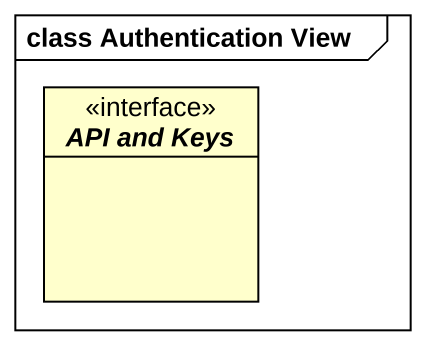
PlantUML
@startuml
mainframe class Authentication View
hide circle
hide empty members
interface "API and Keys" as API_and_Keys
@enduml
